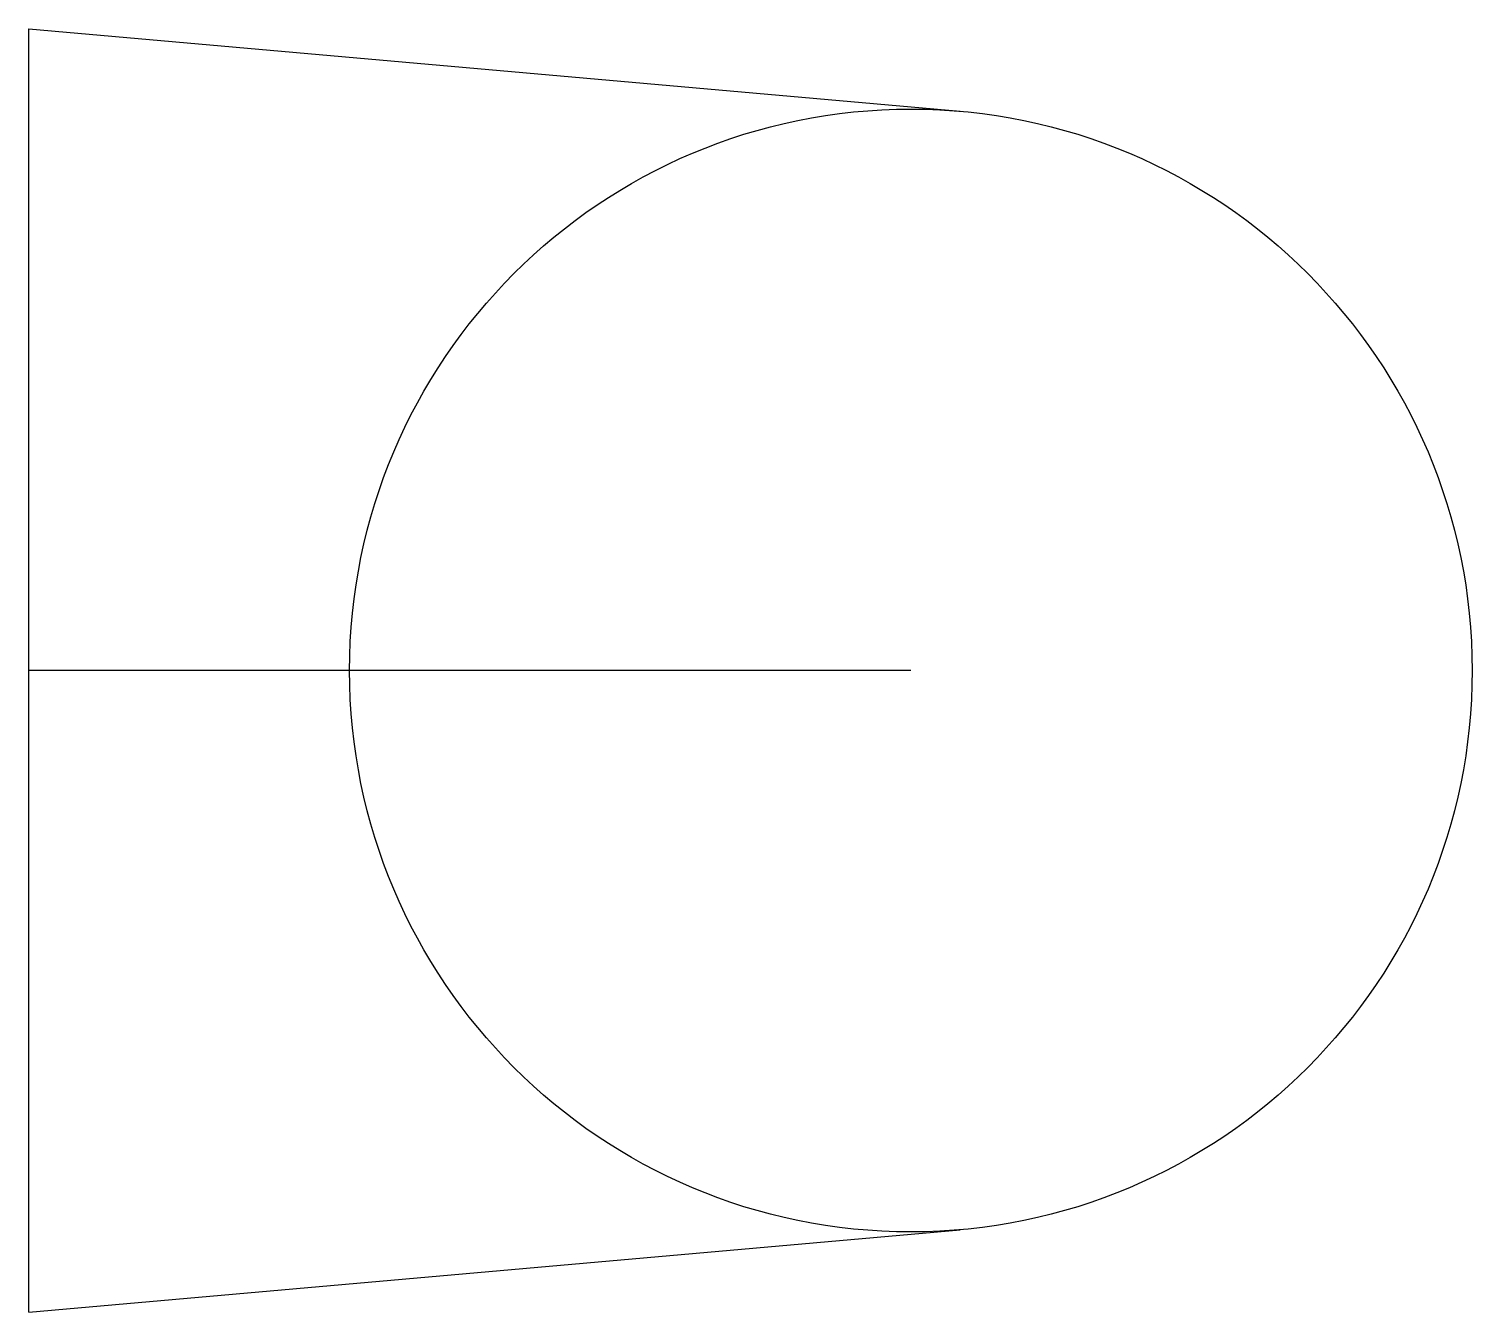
# Model space of a CAD drawing. Header units: millimetres. Extents: x 299.2 to 353.2, y -270.2 to -222.2.
import ezdxf

# ---------------------------------------------------------------- set-up
doc = ezdxf.new("R2010")
doc.units = ezdxf.units.MM
doc.layers.get('0').update_dxf_attribs({"linetype": 'CONTINUOUS'})

msp = doc.modelspace()

# ---------------------------------------------------------------- linework, layer by layer
for p, q in [((299.231, -270.161), (299.231, -222.161)), ((299.231, -222.161), (334.081, -225.243)), ((332.231, -246.161), (299.231, -246.161)), ((299.231, -270.161), (334.081, -267.08))]:
    msp.add_line(p, q)
msp.add_circle((332.231, -246.161), 21)

doc.saveas('drawing.dxf')
